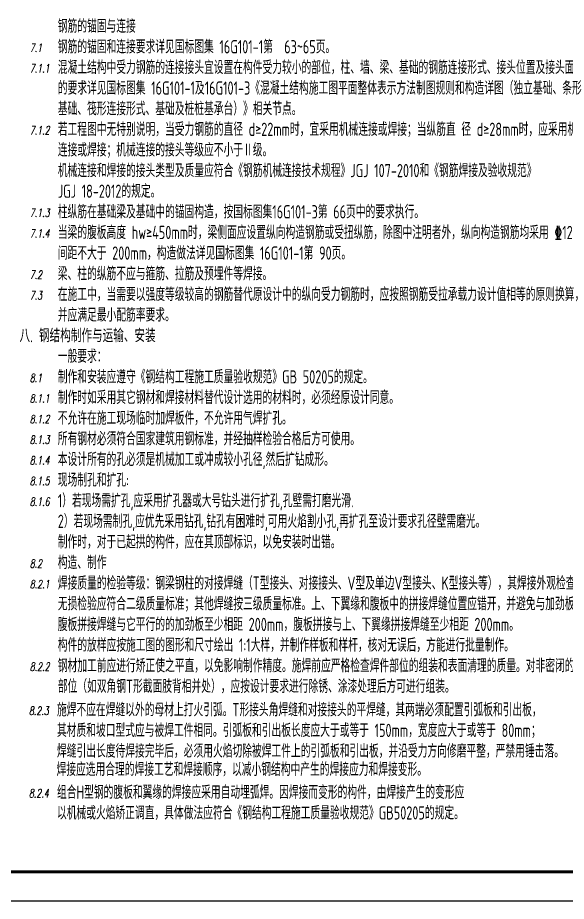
# Model space of a CAD drawing. Header units: millimetres. Extents: x 865974 to 875117, y 41124 to 44891.
# Drawn here: x 866406.4 to 866592.5, y 41123.6 to 41423.4 of the extents above; entities that cross this region are included whole.
import ezdxf

# ---------------------------------------------------------------- set-up
doc = ezdxf.new("R2010")
doc.units = ezdxf.units.MM
doc.header["$LTSCALE"] = 1000
doc.header["$MEASUREMENT"] = 0
doc.layers.add('SM001', color=7, linetype='Continuous', lineweight=15)
doc.styles.add('HZTXT', font='isocp.shx', dxfattribs={"bigfont": 'HZTXT.shx'})
doc.styles.add('SM001', font='tssdeng.shx', dxfattribs={"width": 0.7, "bigfont": 'tssdchn.shx'})
doc.styles.add('SM002', font='romand.shx')

msp = doc.modelspace()

# ---------------------------------------------------------------- linework, layer by layer
msp.add_line((866815.467, 41123.604), (865974.467, 41123.604))
at = {"color": 0, "const_width": 1}
msp.add_lwpolyline([(866805.467, 41133.604), (865999.467, 41133.604), (865999.467, 41707.604), (866805.467, 41707.604)], close=True, dxfattribs=at)

# ---------------------------------------------------------------- texts
at = {"layer": 'SM001', "style": 'SM001', "width": 0.7}
for s, p in [('钢筋的锚固与连接', (866420.001, 41418.314)), ('钢筋的锚固和连接要求详见国标图集 16G101-1第  63~65页。', (866420.001, 41411.314)), ('混凝土结构中受力钢筋的连接接头宜设置在构件受力较小的部位，柱、墙、梁、基础的钢筋连接形式、接头位置及接头面积百分率', (866420.001, 41404.314)), ('的要求详见国标图集 16G101-1及16G101-3《混凝土结构施工图平面整体表示方法制图规则和构造详图（独立基础、条形', (866420.001, 41397.314)), ('基础、筏形连接形式、基础及桩桩基承台）》相关节点。', (866420.001, 41390.314)), ('若工程图中无特别说明，当受力钢筋的直径 d≥22mm时，宜采用机械连接或焊接；当纵筋直 径 d≥28mm时，应采用机械', (866420.001, 41383.314)), ('连接或焊接；机械连接的接头等级应不小于Ⅱ级。', (866420.001, 41376.314)), ('机械连接和焊接的接头类型及质量应符合《钢筋机械连接技术规程》JGJ 107-2010和《钢筋焊接及验收规范》', (866420.001, 41369.314)), ('JGJ 18-2012的规定。', (866420.001, 41362.314)), ('柱纵筋在基础梁及基础中的锚固构造，按国标图集16G101-3第 66页中的要求执行。', (866420.001, 41355.314)), ('当梁的腹板高度 hw\x93450mm时，梁侧面应设置纵向构造钢筋或受扭纵筋，除图中注明者外，纵向构造钢筋均采用 \x8412，竖向', (866420.001, 41348.314)), ('间距不大于 200mm，构造做法详见国标图集 16G101-1第 90页。', (866420.001, 41341.314)), ('梁、柱的纵筋不应与箍筋、拉筋及预埋件等焊接。', (866420.001, 41334.314)), ('在施工中，当需要以强度等级较高的钢筋替代原设计中的纵向受力钢筋时，应按照钢筋受拉承载力设计值相等的原则换算，', (866420.001, 41327.314)), ('并应满足最小配筋率要求。', (866420.001, 41320.314)), ('一般要求：', (866420.001, 41306.314)), ('制作和安装应遵守《钢结构工程施工质量验收规范》GB 50205的规定。', (866420.001, 41299.314)), ('制作时如采用其它钢材和焊接材料替代设计选用的材料时，必须经原设计同意。', (866420.001, 41292.314)), ('不允许在施工现场临时加焊板件，不允许用气焊扩孔。', (866420.001, 41285.314)), ('所有钢材必须符合国家建筑用钢标准，并经抽样检验合格后方可使用。', (866420.001, 41278.314)), ('本设计所有的孔必须是机械加工或冲成较小孔径,然后扩钻成形。', (866420.001, 41271.314)), ('现场制孔和扩孔:', (866420.001, 41264.314)), ('1）若现场需扩孔,应采用扩孔器或大号钻头进行扩孔,孔壁需打磨光滑.', (866420.001, 41257.314)), ('2）若现场需制孔,应优先采用钻孔,钻孔有困难时,可用火焰割小孔,再扩孔至设计要求孔径壁需磨光。', (866420.001, 41250.314)), ('制作时，对于已起拱的构件，应在其顶部标识，以免安装时出错。', (866420.001, 41243.314)), ('构造、制作', (866420.001, 41236.314)), ('焊接质量的检验等级：钢梁钢柱的对接焊缝（T型接头、对接接头、V型及单边V型接头、K型接头等），其焊接外观检查及', (866420.001, 41229.314)), ('无损检验应符合二级质量标准；其他焊缝按三级质量标准。上、下翼缘和腹板中的拼接焊缝位置应错开，并避免与加劲板重合，', (866420.001, 41222.314)), ('腹板拼接焊缝与它平行的的加劲板至少相距 200mm，腹板拼接与上、下翼缘拼接焊缝至少相距 200mm。', (866420.001, 41215.314)), ('构件的放样应按施工图的图形和尺寸绘出 1:1大样，并制作样板和样杆，核对无误后，方能进行批量制作。', (866420.001, 41208.314)), ('钢材加工前应进行矫正使之平直，以免影响制作精度。施焊前应严格检查焊件部位的组装和表面清理的质量。对非密闭的隐藏', (866420.001, 41201.314)), ('部位（如双角钢T形截面肢背相并处），应按设计要求进行除锈、涂漆处理后方可进行组装。', (866420.001, 41194.314)), ('施焊不应在焊缝以外的母材上打火引弧。T形接头角焊缝和对接接头的平焊缝，其两端必须配置引弧板和引出板，', (866419.721, 41186.362)), ('其材质和坡口型式应与被焊工件相同。引弧板和引出板长度应大于或等于 150mm，宽度应大于或等于 80mm；', (866419.721, 41179.362)), ('焊缝引出长度待焊接完毕后，必须用火焰切除被焊工件上的引弧板和引出板，并沿受力方向修磨平整，严禁用锤击落。', (866419.721, 41172.362)), ('焊接应选用合理的焊接工艺和焊接顺序，以减小钢结构中产生的焊接应力和焊接变形。', (866419.572, 41166.142)), ('组合H型钢的腹板和翼缘的焊接应采用自动埋弧焊。因焊接而变形的构件，由焊接产生的变形应', (866419.721, 41158.362)), ('以机械或火焰矫正调直，具体做法应符合《钢结构工程施工质量验收规范》GB50205的规定。', (866419.721, 41151.362))]:
    msp.add_text(s, height=4.5, dxfattribs=at).set_placement(p)
at = {"layer": 'SM001', "color": 96, "style": 'SM002', "oblique": 10, "width": 0.7}
for s, p in [('7.1', (866410.501, 41411.814)), ('7.1.1', (866410.501, 41404.814)), ('7.1.2', (866410.501, 41383.814)), ('7.1.3', (866410.501, 41355.814)), ('7.1.4', (866410.501, 41348.814)), ('7.2', (866410.501, 41334.814)), ('7.3', (866410.501, 41327.814)), ('8.1', (866410.501, 41299.814)), ('8.1.1', (866410.501, 41292.814)), ('8.1.2', (866410.501, 41285.814)), ('8.1.3', (866410.501, 41278.814)), ('8.1.4', (866410.501, 41271.814)), ('8.1.5', (866410.501, 41264.814)), ('8.1.6', (866410.501, 41257.814)), ('8.2', (866410.501, 41236.814)), ('8.2.1', (866410.501, 41229.814)), ('8.2.2', (866410.501, 41201.814)), ('8.2.3', (866410.221, 41186.862)), ('8.2.4', (866410.221, 41158.862))]:
    msp.add_text(s, height=2.8, dxfattribs=at).set_placement(p)
at = {"layer": 'SM001', "color": 2, "style": 'HZTXT', "width": 0.8}
msp.add_text('八. 钢结构制作与运输、安装', height=4.5, dxfattribs=at).set_placement((866407.001, 41313.314))

doc.saveas('drawing.dxf')
